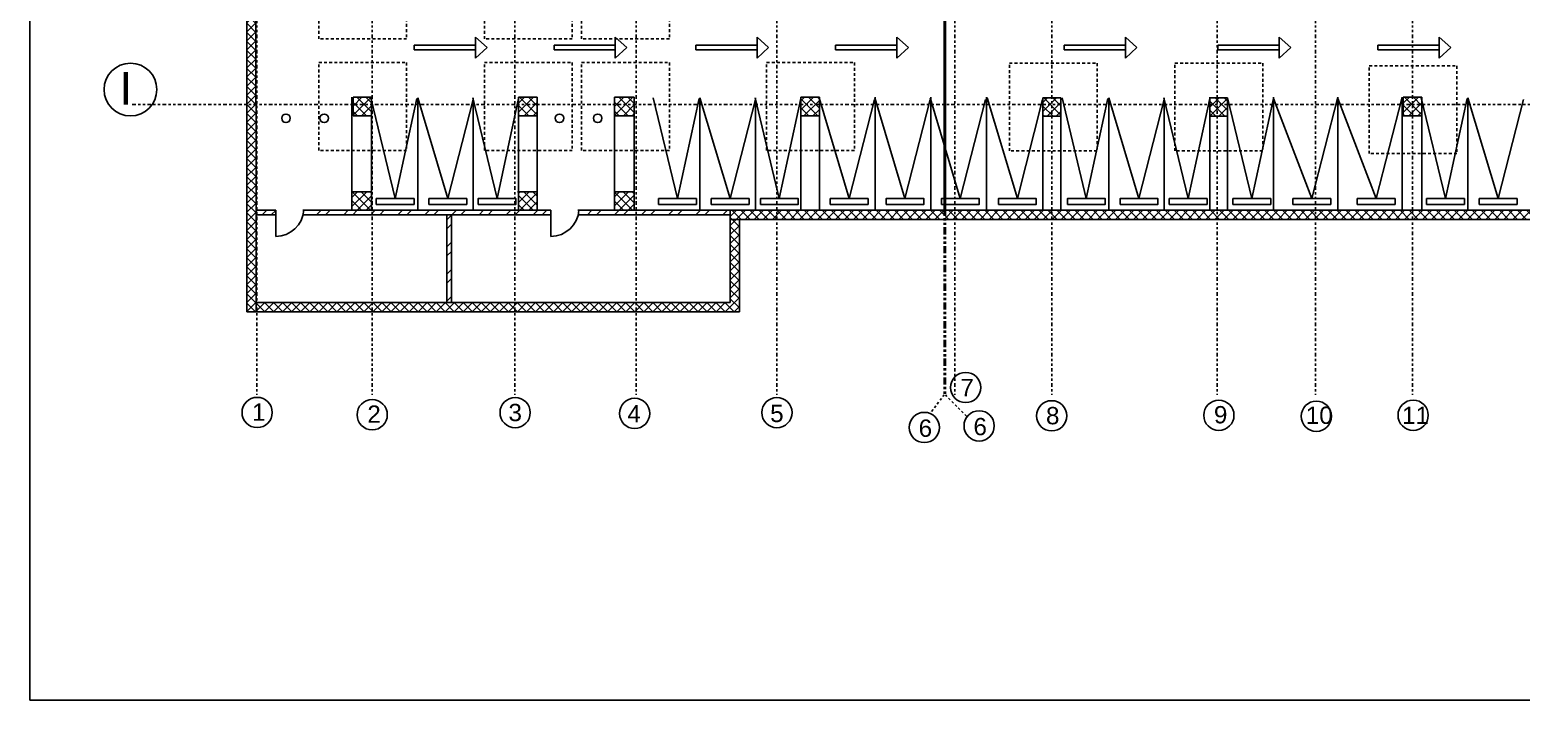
# Model space of a CAD drawing. Header units: millimetres. Extents: x 240 to 610, y 141 to 225.
# Drawn here: x 240.2 to 304.7, y 141.1 to 170.1 of the extents above; entities that cross this region are included whole.
import ezdxf

# ---------------------------------------------------------------- set-up
doc = ezdxf.new("R2010")
doc.units = ezdxf.units.MM
doc.header["$LTSCALE"] = 0.5
doc.linetypes.add('HIDDEN', pattern=[0.375, 0.25, -0.125])
doc.linetypes.add('PHANTOM2', pattern=[1.25, 0.625, -0.125, 0.125, -0.125, 0.125, -0.125])
for name, color, linetype in [('Layer1', 5, 'Continuous'), ('m7or', 1, 'Continuous'), ('WORK', 7, 'Continuous')]:
    doc.layers.add(name, color=color, linetype=linetype)
doc.styles.get("Standard").update_dxf_attribs({"font": 'arial.ttf'})
pattern_1 = [(45, (-2822.84262, -1871.48868), (-0.19532057, 0.19532057), []), (135, (-2822.84262, -1871.48868), (-0.19532057, -0.19532057), [])]

msp = doc.modelspace()

# ---------------------------------------------------------------- hatches: boundary and pattern name
h = msp.add_hatch()
h.set_pattern_fill('ANSI37', color=256, scale=0.087)
h.set_pattern_definition(pattern_1)
h.paths.add_polyline_path([(249.96, 162.289), (249.957, 179.505), (249.842, 179.505), (249.828, 179.518), (249.957, 179.518), (249.956, 190.305), (249.842, 190.305), (249.828, 190.318), (249.956, 190.318), (249.953, 209.386), (249.56, 209.386), (249.56, 200.495), (249.56, 162.289), (249.56, 157.889), (249.96, 157.889)])
h.paths.add_polyline_path([(270.87, 161.889), (270.47, 161.889), (270.47, 158.289), (258.218, 158.289), (249.96, 158.289), (249.96, 157.889), (258.218, 157.889), (270.87, 157.889)])
h = msp.add_hatch()
h.set_pattern_fill('ANSI37', color=256, scale=0.087)
h.set_pattern_definition(pattern_1)
h.paths.add_polyline_path([(291.994, 167.156), (291.218, 167.156), (291.218, 166.356), (291.994, 166.356)])
h.paths.add_polyline_path([(266.319, 167.181), (265.468, 167.181), (265.468, 166.381), (266.319, 166.381)])
h.paths.add_polyline_path([(307.599, 207.749), (306.799, 207.749), (306.799, 206.949), (307.599, 206.949)])
h.paths.add_polyline_path([(300.795, 207.496), (299.995, 207.496), (299.995, 206.696), (300.795, 206.696)])
h.paths.add_polyline_path([(292.395, 207.521), (291.619, 207.521), (291.619, 206.75), (291.619, 206.721), (292.395, 206.721)])
h = msp.add_hatch()
h.set_pattern_fill('ANSI37', color=256, scale=0.087)
h.set_pattern_definition(pattern_1)
h.paths.add_polyline_path([(300.397, 167.039), (300.362, 167.181), (299.594, 167.181), (299.594, 166.381), (300.397, 166.381)])
h.paths.add_polyline_path([(284.782, 167.156), (284.006, 167.156), (284.006, 166.356), (284.782, 166.356)])
h.paths.add_polyline_path([(274.33, 167.108), (274.308, 167.181), (273.53, 167.181), (273.53, 166.381), (274.33, 166.381)])
h.paths.add_polyline_path([(262.121, 167.181), (261.319, 167.181), (261.319, 166.381), (262.121, 166.381)])
h.paths.add_polyline_path([(254.959, 167.039), (254.925, 167.181), (254.156, 167.181), (254.156, 166.381), (254.959, 166.381)])
h.paths.add_polyline_path([(262.121, 172.005), (261.321, 172.005), (261.321, 171.205), (262.121, 171.205)])
h.paths.add_polyline_path([(254.953, 172.005), (254.153, 172.005), (254.153, 171.205), (254.953, 171.205)])
h.paths.add_polyline_path([(266.321, 172.005), (265.521, 172.005), (265.521, 171.205), (266.321, 171.205)])
h.paths.add_polyline_path([(262.121, 182.805), (261.321, 182.805), (261.321, 182.005), (262.121, 182.005)])
h.paths.add_polyline_path([(266.321, 182.805), (265.521, 182.805), (265.521, 182.005), (266.321, 182.005)])
h.paths.add_polyline_path([(262.121, 193.605), (261.321, 193.605), (261.321, 192.805), (262.121, 192.805)])
h.paths.add_polyline_path([(266.321, 193.605), (265.521, 193.605), (265.521, 192.805), (266.321, 192.805)])
h.paths.add_polyline_path([(254.953, 193.605), (254.153, 193.605), (254.153, 192.805), (254.953, 192.805)])
h = msp.add_hatch()
h.set_pattern_fill('ANSI37', color=256, scale=0.087)
h.set_pattern_definition(pattern_1)
h.paths.add_polyline_path([(254.959, 163.089), (254.108, 163.089), (254.108, 162.289), (254.959, 162.289)])
h.paths.add_polyline_path([(262.121, 163.089), (261.319, 163.089), (261.319, 162.289), (262.121, 162.289)])
h.paths.add_polyline_path([(266.319, 163.089), (265.468, 163.089), (265.468, 162.289), (266.319, 162.289)])
h = msp.add_hatch()
h.set_pattern_fill('ANSI32', color=256, scale=0.087)
h.set_pattern_definition([(45, (-2822.8426, -1871.4887), (-0.58596171, 0.58596171), []), (45, (-2822.452, -1871.4887), (-0.58596171, 0.58596171), [])])
h.paths.add_polyline_path([(262.717, 162.289), (252.026, 162.289, -0.040652), (251.998, 162.095), (262.717, 162.089)])
h.paths.add_polyline_path([(250.816, 162.289), (249.96, 162.289), (249.96, 162.089), (250.816, 162.089)])
h.paths.add_polyline_path([(270.47, 162.289), (266.319, 162.289), (265.516, 162.289), (263.927, 162.289, -0.040652), (263.898, 162.095), (266.319, 162.089), (270.47, 162.089)])
h.paths.add_polyline_path([(258.418, 162.091), (258.218, 162.092), (258.218, 158.289), (258.418, 158.289)])
h = msp.add_hatch()
h.set_pattern_fill('ANSI37', color=256, scale=0.087)
h.set_pattern_definition(pattern_1)
h.paths.add_polyline_path([(279.732, 162.289), (270.47, 162.289), (270.47, 162.089), (270.47, 161.889), (270.87, 161.889), (279.732, 161.889)])
h = msp.add_hatch()
h.set_pattern_fill('ANSI37', color=256, scale=0.087)
h.set_pattern_definition(pattern_1)
h.paths.add_polyline_path([(311.557, 162.289), (279.782, 162.289), (279.782, 161.889), (311.557, 161.889)])

# ---------------------------------------------------------------- linework, layer by layer
at = {"ltscale": 0.5}
for p, q in [((240.174, 141.075), (240.174, 225.075)), ((279.732, 200.495), (279.732, 162.289)), ((279.782, 162.289), (279.782, 182.023)), ((359.174, 141.075), (240.174, 141.075))]:
    msp.add_line(p, q, dxfattribs=at)
at = {"ltscale": 0.05}
for p, q in [((249.96, 162.289), (249.953, 209.386)), ((249.56, 200.495), (249.56, 162.289)), ((259.457, 168.873), (259.457, 169.778)), ((259.457, 169.778), (259.957, 169.332)), ((265.504, 168.873), (265.504, 169.778)), ((265.504, 169.778), (266.004, 169.332)), ((271.638, 168.873), (271.638, 169.778)), ((271.638, 169.778), (272.138, 169.332)), ((277.685, 168.873), (277.684, 169.778)), ((277.684, 169.778), (278.184, 169.332)), ((287.572, 168.873), (287.572, 169.778)), ((287.572, 169.778), (288.072, 169.332)), ((294.227, 168.873), (294.227, 169.778)), ((294.227, 169.778), (294.727, 169.332)), ((301.145, 168.873), (301.145, 169.778)), ((301.145, 169.778), (301.645, 169.332)), ((256.807, 169.432), (259.457, 169.432)), ((256.807, 169.432), (256.807, 169.232)), ((256.807, 169.232), (259.457, 169.232)), ((259.957, 169.332), (259.457, 168.873)), ((262.854, 169.432), (265.504, 169.432)), ((262.854, 169.432), (262.854, 169.232)), ((262.854, 169.232), (265.504, 169.232)), ((266.004, 169.332), (265.504, 168.873)), ((268.988, 169.432), (271.638, 169.432)), ((268.988, 169.432), (268.988, 169.232)), ((268.988, 169.232), (271.638, 169.232)), ((272.138, 169.332), (271.638, 168.873)), ((275.034, 169.432), (277.684, 169.432)), ((275.034, 169.432), (275.034, 169.232)), ((275.034, 169.232), (277.684, 169.232)), ((278.184, 169.332), (277.685, 168.873)), ((284.922, 169.432), (287.572, 169.432)), ((284.922, 169.432), (284.922, 169.232)), ((284.922, 169.232), (287.572, 169.232)), ((288.072, 169.332), (287.572, 168.873)), ((291.577, 169.432), (294.227, 169.432)), ((291.577, 169.432), (291.577, 169.232)), ((291.577, 169.232), (294.227, 169.232)), ((294.727, 169.332), (294.227, 168.873)), ((298.495, 169.432), (301.145, 169.432)), ((298.495, 169.432), (298.495, 169.232)), ((298.495, 169.232), (301.145, 169.232)), ((301.645, 169.332), (301.145, 168.873)), ((254.108, 167.181), (254.108, 162.289)), ((254.156, 167.181), (254.956, 167.181)), ((254.156, 166.381), (254.156, 167.181)), ((255.98, 162.794), (254.931, 167.156)), ((255.98, 162.794), (256.914, 167.127)), ((258.259, 162.794), (256.954, 167.156)), ((260.387, 162.794), (259.337, 167.156)), ((260.387, 162.794), (261.32, 167.127)), ((261.319, 167.181), (262.119, 167.181)), ((265.468, 167.181), (266.316, 167.181)), ((265.468, 167.181), (265.468, 162.289)), ((268.192, 162.794), (267.142, 167.156)), ((268.192, 162.794), (269.125, 167.127)), ((270.47, 162.794), (269.165, 167.156)), ((272.598, 162.794), (271.548, 167.156)), ((272.598, 162.794), (273.531, 167.127)), ((273.53, 167.181), (274.33, 167.181)), ((275.621, 162.794), (274.316, 167.156)), ((278.034, 162.794), (276.729, 167.156)), ((280.429, 162.794), (279.124, 167.156)), ((282.896, 162.794), (281.591, 167.156)), ((284.782, 167.156), (284.006, 167.156)), ((285.88, 162.794), (284.83, 167.156)), ((285.88, 162.794), (286.813, 167.127)), ((288.158, 162.794), (286.853, 167.156)), ((290.286, 162.794), (289.236, 167.156)), ((290.286, 162.794), (291.219, 167.127)), ((291.218, 167.181), (291.218, 162.343)), ((291.994, 167.156), (291.218, 167.156)), ((291.218, 167.127), (291.218, 162.289)), ((293.044, 162.794), (291.994, 167.156)), ((293.044, 162.794), (293.977, 167.127)), ((293.977, 167.181), (293.977, 162.343)), ((293.977, 167.127), (293.977, 162.289)), ((295.639, 162.794), (293.977, 167.127)), ((295.639, 162.794), (296.766, 167.181)), ((298.418, 162.794), (296.757, 167.127)), ((296.766, 167.181), (296.766, 162.343)), ((298.418, 162.794), (299.545, 167.181)), ((299.545, 167.181), (299.545, 162.343)), ((299.594, 167.181), (300.394, 167.181)), ((299.594, 166.381), (299.594, 167.181)), ((301.418, 162.794), (300.368, 167.156)), ((301.418, 162.794), (302.352, 167.127)), ((303.696, 162.794), (302.391, 167.156)), ((258.259, 162.794), (259.354, 167.087)), ((270.47, 162.794), (271.565, 167.087)), ((275.621, 162.794), (276.716, 167.087)), ((278.034, 162.794), (279.129, 167.087)), ((280.429, 162.794), (281.524, 167.087)), ((282.896, 162.794), (283.991, 167.087)), ((288.158, 162.794), (289.253, 167.087)), ((303.696, 162.794), (304.791, 167.087)), ((254.958, 166.381), (254.156, 166.381)), ((262.121, 166.381), (261.319, 166.381)), ((266.318, 166.381), (265.468, 166.381)), ((274.332, 166.381), (273.53, 166.381)), ((283.982, 166.356), (284.782, 166.356)), ((291.194, 166.356), (291.994, 166.356)), ((300.396, 166.381), (299.594, 166.381)), ((254.11, 163.089), (254.959, 163.089)), ((261.272, 163.089), (262.121, 163.089)), ((265.468, 163.089), (266.316, 163.089)), ((266.318, 162.289), (265.516, 162.289)), ((280.582, 162.289), (279.782, 162.289))]:
    msp.add_line(p, q, dxfattribs=at)
for p, q in [((254.959, 162.289), (254.959, 167.181)), ((256.954, 162.289), (256.954, 167.156)), ((259.354, 162.289), (259.354, 167.156)), ((261.319, 167.181), (261.319, 162.289)), ((262.121, 167.181), (262.121, 162.289)), ((266.319, 162.289), (266.319, 167.181)), ((269.165, 162.289), (269.165, 167.156)), ((271.565, 162.289), (271.565, 167.156)), ((273.53, 167.181), (273.53, 162.289)), ((274.33, 167.181), (274.33, 162.289)), ((276.74, 167.181), (276.74, 162.289)), ((279.15, 167.181), (279.15, 162.289)), ((281.56, 167.181), (281.56, 162.289)), ((284.006, 167.156), (284.006, 162.289)), ((284.782, 167.156), (284.782, 162.289)), ((286.853, 162.289), (286.853, 167.156)), ((289.253, 162.289), (289.253, 167.156)), ((300.397, 162.289), (300.397, 167.181)), ((302.391, 162.289), (302.391, 167.156)), ((261.319, 166.381), (262.121, 166.381)), ((265.468, 166.381), (266.27, 166.381)), ((273.53, 166.381), (274.332, 166.381)), ((284.006, 166.356), (284.782, 166.356)), ((249.56, 157.889), (249.56, 162.289)), ((249.96, 157.889), (249.96, 162.289)), ((250.816, 162.289), (249.96, 162.289)), ((250.816, 162.089), (249.96, 162.089)), ((250.816, 162.289), (250.816, 161.158)), ((262.717, 162.289), (251.978, 162.289)), ((262.717, 162.089), (251.998, 162.095)), ((258.218, 162.09), (258.218, 158.289)), ((258.418, 162.09), (258.418, 158.289)), ((262.717, 162.289), (262.717, 161.158)), ((311.557, 162.289), (263.879, 162.289)), ((266.319, 162.089), (263.898, 162.095)), ((266.319, 162.089), (270.47, 162.089)), ((270.47, 158.289), (270.47, 162.289)), ((279.732, 162.089), (279.782, 162.089)), ((311.557, 161.889), (270.47, 161.889)), ((270.87, 157.889), (270.87, 161.889)), ((270.47, 158.289), (249.96, 158.289)), ((270.87, 157.889), (249.56, 157.889))]:
    msp.add_line(p, q)
at = {"linetype": 'HIDDEN'}
for points in [[(252.673, 173.505), (256.473, 173.505), (256.473, 169.705), (252.673, 169.705)], [(259.841, 173.505), (263.641, 173.505), (263.641, 169.705), (259.841, 169.705)], [(264.041, 173.505), (267.841, 173.505), (267.841, 169.705), (264.041, 169.705)], [(252.676, 168.681), (256.476, 168.681), (256.476, 164.881), (252.676, 164.881)], [(259.841, 168.681), (263.641, 168.681), (263.641, 164.881), (259.841, 164.881)], [(264.041, 168.681), (267.841, 168.681), (267.841, 164.881), (264.041, 164.881)], [(272.05, 168.681), (275.85, 168.681), (275.85, 164.881), (272.05, 164.881)], [(282.55, 168.656), (286.35, 168.656), (286.35, 164.856), (282.55, 164.856)], [(289.714, 168.656), (293.514, 168.656), (293.514, 164.856), (289.714, 164.856)], [(298.116, 168.539), (301.916, 168.539), (301.916, 164.739), (298.116, 164.739)]]:
    msp.add_lwpolyline(points, close=True, dxfattribs=at)
at = {"ltscale": 0.05}
for points in [[(254.11, 167.181), (254.11, 166.381)], [(266.321, 167.181), (266.321, 166.381)], [(291.994, 167.156), (291.994, 162.343)], [(296.768, 167.181), (296.768, 166.381)], [(299.547, 167.181), (299.547, 166.381)]]:
    msp.add_lwpolyline(points, dxfattribs=at)
msp.add_lwpolyline([(291.994, 167.156), (291.218, 167.156), (291.218, 166.356), (291.994, 166.356), (291.994, 167.156)])
for points in [[(255.162, 162.54), (256.799, 162.54), (256.799, 162.794), (255.162, 162.794)], [(257.44, 162.54), (259.077, 162.54), (259.077, 162.794), (257.44, 162.794)], [(259.568, 162.54), (261.205, 162.54), (261.205, 162.794), (259.568, 162.794)], [(267.373, 162.54), (269.01, 162.54), (269.01, 162.794), (267.373, 162.794)], [(269.651, 162.54), (271.288, 162.54), (271.288, 162.794), (269.651, 162.794)], [(271.78, 162.54), (273.416, 162.54), (273.416, 162.794), (271.78, 162.794)], [(274.802, 162.54), (276.439, 162.54), (276.439, 162.794), (274.802, 162.794)], [(277.215, 162.54), (278.852, 162.54), (278.852, 162.794), (277.215, 162.794)], [(279.61, 162.54), (281.247, 162.54), (281.247, 162.794), (279.61, 162.794)], [(282.078, 162.54), (283.715, 162.54), (283.715, 162.794), (282.078, 162.794)], [(285.061, 162.54), (286.698, 162.54), (286.698, 162.794), (285.061, 162.794)], [(287.339, 162.54), (288.976, 162.54), (288.976, 162.794), (287.339, 162.794)], [(289.468, 162.54), (291.104, 162.54), (291.104, 162.794), (289.468, 162.794)], [(292.225, 162.54), (293.862, 162.54), (293.862, 162.794), (292.225, 162.794)], [(294.82, 162.54), (296.457, 162.54), (296.457, 162.794), (294.82, 162.794)], [(297.6, 162.54), (299.237, 162.54), (299.237, 162.794), (297.6, 162.794)], [(300.6, 162.54), (302.236, 162.54), (302.236, 162.794), (300.6, 162.794)], [(302.878, 162.54), (304.515, 162.54), (304.515, 162.794), (302.878, 162.794)]]:
    msp.add_lwpolyline(points, close=True, dxfattribs=at)
for centre, radius in [((244.527, 167.514), 1.143), ((251.256, 166.269), 0.185), ((252.909, 166.269), 0.185), ((263.088, 166.269), 0.185), ((264.741, 166.269), 0.185), ((280.661, 154.614), 0.655), ((250.009, 153.533), 0.655), ((254.985, 153.435), 0.655), ((261.17, 153.527), 0.655), ((266.342, 153.492), 0.655), ((272.494, 153.527), 0.655), ((281.244, 152.953), 0.655), ((284.382, 153.389), 0.655), ((291.614, 153.411), 0.655), ((295.83, 153.37), 0.655), ((300.02, 153.414), 0.655), ((278.873, 152.884), 0.655)]:
    msp.add_circle(centre, radius)
for centre in [(250.818, 162.369), (262.719, 162.369)]:
    msp.add_arc(centre, 1.211, 269.91419, 356.22699)
at = {"layer": 'Layer1', "linetype": 'PHANTOM2', "ltscale": 0.5}
for p, q in [((249.989, 215.176), (249.989, 154.298)), ((254.99, 215.176), (254.99, 154.298)), ((261.158, 215.176), (261.158, 154.298)), ((266.409, 215.176), (266.409, 154.298)), ((272.494, 215.176), (272.494, 154.298)), ((280.187, 215.176), (280.187, 154.298)), ((284.382, 215.176), (284.382, 154.298)), ((291.541, 215.176), (291.541, 154.298)), ((295.794, 215.176), (295.794, 154.298)), ((299.996, 215.176), (299.996, 154.298)), ((244.603, 166.864), (326.081, 166.864))]:
    msp.add_line(p, q, dxfattribs=at)
at = {"layer": 'm7or', "linetype": 'PHANTOM2'}
for p, q in [((279.732, 215.176), (279.732, 154.298)), ((279.782, 215.176), (279.782, 154.298))]:
    msp.add_line(p, q, dxfattribs=at)
at = {"layer": 'm7or', "linetype": 'HIDDEN', "ltscale": 0.5}
for p, q in [((279.732, 154.298), (279.118, 153.491)), ((279.782, 154.298), (280.719, 153.345))]:
    msp.add_line(p, q, dxfattribs=at)

# ---------------------------------------------------------------- texts
at = {"char_height": 0.75, "attachment_point": 1}
for s, width, insert in [('7', 0.26937, (280.431, 154.985)), ('1', 0.25545, (249.786, 153.923)), ('2', 0.86532, (254.776, 153.836)), ('3', 0.33958, (260.882, 153.907)), ('4', 0.27861, (266.022, 153.854)), ('5', 0.28482, (272.202, 153.867)), ('8', 0.30199, (284.136, 153.771)), ('9', 0.23612, (291.401, 153.811)), ('10', 0.26133, (295.376, 153.787)), ('11', 0.59181, (299.54, 153.784)), ('6', 0.37246, (278.626, 153.229)), ('6', 0.37246, (280.997, 153.297))]:
    msp.add_mtext_dynamic_manual_height_columns(s, width=width, gutter_width=0.5, heights=[0], dxfattribs=dict(at, insert=insert))
at = {"layer": 'WORK', "ltscale": 0.5, "insert": (244.603, 168.276), "char_height": 1.412, "attachment_point": 3}
msp.add_mtext_dynamic_manual_height_columns('I', width=1.096, gutter_width=7.061, heights=[0], dxfattribs=at)

doc.saveas('drawing.dxf')
